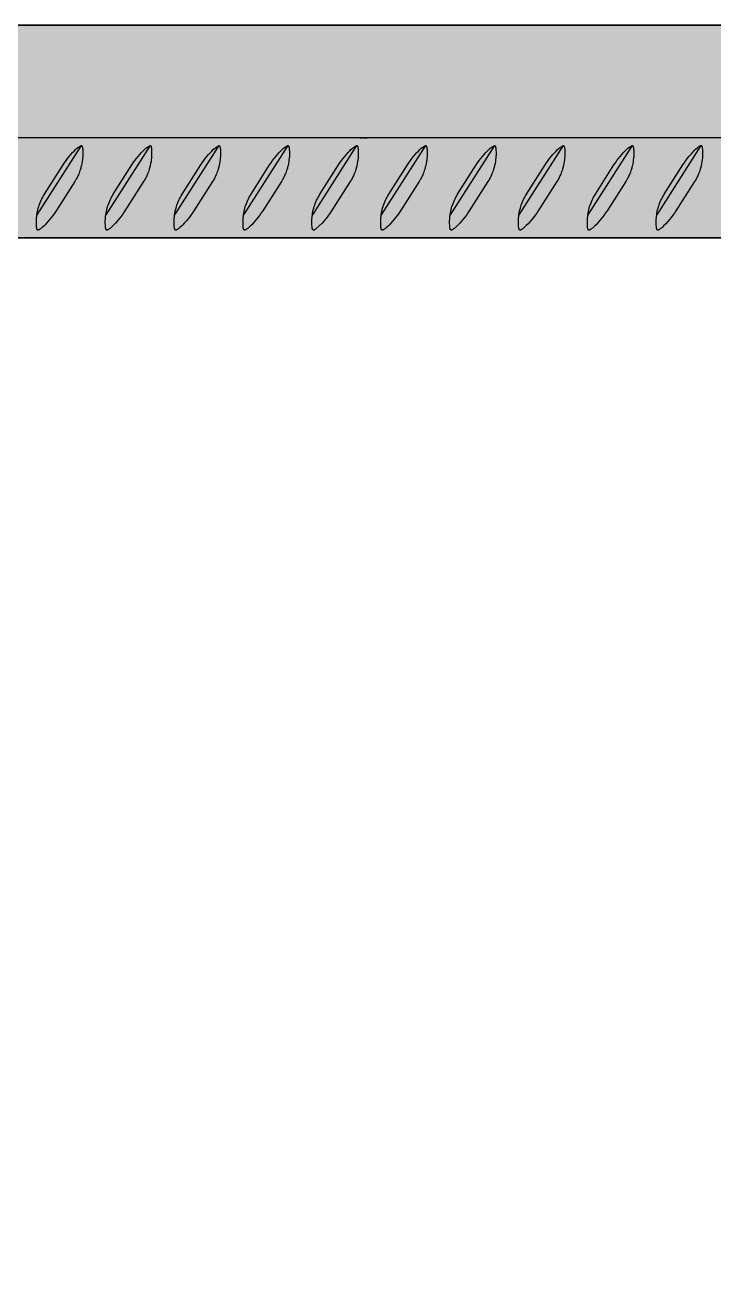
# Model space of a CAD drawing. Header units: millimetres. Extents: x 0 to 1192, y -689 to 404.
# Drawn here: x 114.6 to 224.6, y 203 to 404 of the extents above; entities that cross this region are included whole.
import ezdxf

# ---------------------------------------------------------------- set-up
doc = ezdxf.new("R2010")
doc.units = ezdxf.units.MM
doc.layers.add('Blocks', color=7, linetype='Continuous')
doc.layers.add('Blocks$Fill', color=7, linetype='Continuous', true_color=0xffffff)
doc.layers.add('Blocks$Inner', color=7, linetype='Continuous', lineweight=25, true_color=0x007f00)
doc.layers.add('Blocks$Outline', color=7, linetype='Continuous', lineweight=35, true_color=0xff3f3f)

# ---------------------------------------------------------------- blocks, each defined once
blk = doc.blocks.new('Rebar Side Table Front')
at = {"layer": 'Blocks$Fill'}
h = blk.add_hatch(color=256, dxfattribs=at)
h.paths.add_polyline_path([(387.52, 3), (387.52, 1.93), (387.53, 1.86), (387.53, 1.8), (387.54, 1.73), (387.55, 1.66), (387.56, 1.59), (387.58, 1.53), (387.6, 1.46), (387.61, 1.39), (387.64, 1.33), (387.66, 1.27), (387.69, 1.2), (387.72, 1.14), (387.75, 1.08), (387.78, 1.02), (387.81, 0.96), (387.85, 0.9), (387.89, 0.85), (387.93, 0.79), (387.97, 0.74), (388.01, 0.69), (388.06, 0.63), (388.11, 0.59), (388.16, 0.54), (388.21, 0.49), (388.26, 0.45), (388.31, 0.41), (388.37, 0.37), (388.42, 0.33), (388.48, 0.29), (388.54, 0.26), (388.6, 0.22), (388.66, 0.19), (388.72, 0.17), (388.79, 0.14), (388.85, 0.12), (388.92, 0.09), (388.98, 0.07), (389.05, 0.06), (389.11, 0.04), (389.18, 0.03), (389.25, 0.02), (389.32, 0.01), (389.38, 0), (389.45, 0), (389.52, 0), (401.59, 0), (401.66, 0), (401.73, 0.01), (401.79, 0.02), (401.86, 0.03), (401.93, 0.04), (401.99, 0.06), (402.06, 0.07), (402.13, 0.09), (402.19, 0.12), (402.25, 0.14), (402.32, 0.17), (402.38, 0.19), (402.44, 0.22), (402.5, 0.26), (402.56, 0.29), (402.62, 0.33), (402.67, 0.37), (402.73, 0.41), (402.78, 0.45), (402.84, 0.49), (402.89, 0.54), (402.94, 0.59), (402.98, 0.63), (403.03, 0.69), (403.07, 0.74), (403.11, 0.79), (403.16, 0.85), (403.19, 0.9), (403.23, 0.96), (403.26, 1.02), (403.3, 1.08), (403.33, 1.14), (403.36, 1.2), (403.38, 1.27), (403.41, 1.33), (403.43, 1.39), (403.45, 1.46), (403.46, 1.53), (403.48, 1.59), (403.49, 1.66), (403.5, 1.73), (403.51, 1.8), (403.52, 1.86), (403.52, 1.93), (403.52, 3), (403.52, 386), (452.52, 386), (453.52, 387), (453.52, 403), (452.52, 404), (228.52, 404), (4.52, 404), (3.52, 403), (3.52, 387), (4.52, 386), (53.52, 386), (53.52, 3), (53.52, 1.93), (53.53, 1.8), (53.54, 1.73), (53.55, 1.66), (53.56, 1.59), (53.58, 1.53), (53.6, 1.46), (53.61, 1.39), (53.64, 1.33), (53.66, 1.27), (53.69, 1.2), (53.72, 1.14), (53.75, 1.08), (53.78, 1.02), (53.81, 0.96), (53.85, 0.9), (53.89, 0.85), (53.93, 0.79), (53.97, 0.74), (54.01, 0.69), (54.06, 0.63), (54.11, 0.59), (54.16, 0.54), (54.21, 0.49), (54.26, 0.45), (54.31, 0.41), (54.37, 0.37), (54.42, 0.33), (54.48, 0.29), (54.54, 0.26), (54.6, 0.22), (54.66, 0.19), (54.72, 0.17), (54.79, 0.14), (54.85, 0.12), (54.92, 0.09), (54.98, 0.07), (55.05, 0.06), (55.11, 0.04), (55.18, 0.03), (55.25, 0.02), (55.32, 0.01), (55.38, 0), (55.45, 0), (55.52, 0), (67.59, 0), (67.66, 0), (67.73, 0.01), (67.79, 0.02), (67.86, 0.03), (67.93, 0.04), (67.99, 0.06), (68.06, 0.07), (68.13, 0.09), (68.19, 0.12), (68.25, 0.14), (68.32, 0.17), (68.38, 0.19), (68.44, 0.22), (68.5, 0.26), (68.56, 0.29), (68.62, 0.33), (68.67, 0.37), (68.73, 0.41), (68.78, 0.45), (68.84, 0.49), (68.89, 0.54), (68.94, 0.59), (68.98, 0.63), (69.03, 0.69), (69.07, 0.74), (69.11, 0.79), (69.16, 0.85), (69.19, 0.9), (69.23, 0.96), (69.26, 1.02), (69.3, 1.08), (69.33, 1.14), (69.36, 1.2), (69.38, 1.27), (69.41, 1.33), (69.43, 1.39), (69.45, 1.46), (69.46, 1.53), (69.48, 1.59), (69.49, 1.66), (69.5, 1.73), (69.51, 1.8), (69.52, 1.86), (69.52, 1.93), (69.52, 2), (69.52, 3), (69.52, 185.26), (69.77, 185), (72.62, 185), (387.27, 185), (387.52, 185.26)], flags=0)
h.paths.add_polyline_path([(387.52, 200.74), (387.27, 201), (94.62, 201), (69.77, 201), (69.52, 200.74), (69.52, 370.27), (69.77, 370), (72.62, 370), (387.27, 370), (387.52, 370.27)], flags=0)
at = {"layer": 'Blocks$Inner'}
for points in [[(403.52, 386), (452.52, 386), (453.52, 387), (453.52, 403), (452.52, 404), (228.52, 404), (4.52, 404), (3.52, 403), (3.52, 387), (4.52, 386), (53.52, 386)], [(228.52, 386), (79.29, 386), (72.62, 386), (69.77, 386), (68.56, 384.75)], [(123.51, 384.76), (123.51, 384.76), (123.52, 384.76), (123.52, 384.76), (123.52, 384.76), (123.53, 384.76), (123.53, 384.76), (123.53, 384.76), (123.54, 384.76), (123.54, 384.76), (123.55, 384.75), (123.55, 384.75), (123.55, 384.75), (123.56, 384.75), (123.56, 384.75), (123.56, 384.75), (123.57, 384.75), (123.57, 384.75), (123.57, 384.75), (123.57, 384.74), (123.58, 384.74), (123.58, 384.74), (123.58, 384.74), (123.59, 384.74), (123.59, 384.73), (123.59, 384.73), (123.6, 384.73), (123.6, 384.73), (123.6, 384.72), (123.6, 384.72), (123.61, 384.72), (123.61, 384.71), (123.61, 384.71), (123.61, 384.71), (123.62, 384.7), (123.62, 384.7), (123.62, 384.7), (123.63, 384.69), (123.63, 384.69), (123.63, 384.68), (123.63, 384.68), (123.64, 384.67), (123.64, 384.67), (123.65, 384.66), (123.65, 384.65), (123.65, 384.64), (123.66, 384.63), (123.66, 384.61), (123.67, 384.6), (123.67, 384.59), (123.68, 384.56), (123.69, 384.53), (123.7, 384.49), (123.71, 384.45), (123.72, 384.4), (123.72, 384.36), (123.74, 384.26), (123.75, 384.17), (123.75, 384.06), (123.76, 383.96), (123.77, 383.74), (123.77, 383.51), (123.77, 383.28), (123.76, 383.02), (123.73, 382.76), (123.7, 382.48), (123.67, 382.2), (123.61, 381.9), (123.55, 381.6), (123.52, 381.45), (123.48, 381.29), (123.44, 381.14), (123.39, 380.99), (123.32, 380.77), (123.25, 380.56), (123.18, 380.37), (123.12, 380.22), (123.06, 380.07), (122.99, 379.93), (122.92, 379.78), (122.85, 379.64), (122.78, 379.5), (122.7, 379.36), (122.62, 379.23), (122.49, 379.01), (119.51, 374.34), (119.28, 373.99), (119.04, 373.65), (118.79, 373.31), (118.53, 372.98), (118.26, 372.66), (117.98, 372.35), (117.75, 372.12), (117.52, 371.89), (117.29, 371.67), (117.18, 371.58), (117.07, 371.49), (117, 371.44), (116.93, 371.39), (116.88, 371.35), (116.85, 371.34), (116.82, 371.32), (116.8, 371.31), (116.78, 371.29), (116.75, 371.28), (116.74, 371.27), (116.73, 371.27), (116.72, 371.27), (116.71, 371.26), (116.7, 371.26), (116.69, 371.25), (116.68, 371.25), (116.67, 371.25), (116.67, 371.25), (116.66, 371.25), (116.66, 371.24), (116.65, 371.24), (116.64, 371.24), (116.64, 371.24), (116.63, 371.24), (116.63, 371.24), (116.63, 371.24), (116.62, 371.24), (116.62, 371.24), (116.61, 371.24), (116.61, 371.24), (116.61, 371.24), (116.6, 371.24), (116.6, 371.24), (116.6, 371.24), (116.59, 371.24), (116.59, 371.24), (116.59, 371.24), (116.58, 371.24), (116.58, 371.25), (116.58, 371.25), (116.57, 371.25), (116.57, 371.25), (116.57, 371.25), (116.56, 371.25), (116.56, 371.25), (116.56, 371.25), (116.56, 371.26), (116.55, 371.26), (116.55, 371.26), (116.55, 371.26), (116.54, 371.26), (116.54, 371.27), (116.54, 371.27), (116.53, 371.27), (116.53, 371.27), (116.53, 371.27), (116.53, 371.28), (116.52, 371.28), (116.52, 371.28), (116.52, 371.29), (116.52, 371.29), (116.51, 371.29), (116.51, 371.29), (116.51, 371.3), (116.51, 371.3), (116.5, 371.31), (116.5, 371.31), (116.5, 371.31), (116.5, 371.32), (116.49, 371.33), (116.49, 371.34), (116.48, 371.34), (116.48, 371.35), (116.47, 371.36), (116.47, 371.37), (116.47, 371.38), (116.46, 371.39), (116.46, 371.4), (116.45, 371.42), (116.45, 371.44), (116.44, 371.46), (116.43, 371.49), (116.43, 371.52), (116.41, 371.6), (116.4, 371.68), (116.39, 371.75), (116.38, 371.83), (116.37, 372.04), (116.36, 372.26), (116.36, 372.48), (116.36, 372.72), (116.37, 372.98), (116.39, 373.24), (116.42, 373.45), (116.44, 373.67)], [(134.51, 384.76), (134.51, 384.76), (134.52, 384.76), (134.52, 384.76), (134.52, 384.76), (134.53, 384.76), (134.53, 384.76), (134.53, 384.76), (134.54, 384.76), (134.54, 384.76), (134.55, 384.75), (134.55, 384.75), (134.55, 384.75), (134.56, 384.75), (134.56, 384.75), (134.56, 384.75), (134.57, 384.75), (134.57, 384.75), (134.57, 384.75), (134.57, 384.74), (134.58, 384.74), (134.58, 384.74), (134.58, 384.74), (134.59, 384.74), (134.59, 384.73), (134.59, 384.73), (134.6, 384.73), (134.6, 384.73), (134.6, 384.72), (134.6, 384.72), (134.61, 384.72), (134.61, 384.71), (134.61, 384.71), (134.61, 384.71), (134.62, 384.7), (134.62, 384.7), (134.62, 384.7), (134.63, 384.69), (134.63, 384.69), (134.63, 384.68), (134.63, 384.68), (134.64, 384.67), (134.64, 384.67), (134.65, 384.66), (134.65, 384.65), (134.65, 384.64), (134.66, 384.63), (134.66, 384.61), (134.67, 384.6), (134.67, 384.59), (134.68, 384.56), (134.69, 384.53), (134.7, 384.49), (134.71, 384.45), (134.72, 384.4), (134.72, 384.36), (134.74, 384.26), (134.75, 384.17), (134.75, 384.06), (134.76, 383.96), (134.77, 383.74), (134.77, 383.51), (134.77, 383.28), (134.76, 383.02), (134.73, 382.76), (134.7, 382.48), (134.67, 382.2), (134.61, 381.9), (134.55, 381.6), (134.52, 381.45), (134.48, 381.29), (134.44, 381.14), (134.39, 380.99), (134.32, 380.77), (134.25, 380.56), (134.18, 380.37), (134.12, 380.22), (134.06, 380.07), (133.99, 379.93), (133.92, 379.78), (133.85, 379.64), (133.78, 379.5), (133.7, 379.36), (133.62, 379.23), (133.49, 379.01), (130.51, 374.34), (130.28, 373.99), (130.04, 373.65), (129.79, 373.31), (129.53, 372.98), (129.26, 372.66), (128.98, 372.35), (128.75, 372.12), (128.52, 371.89), (128.29, 371.67), (128.18, 371.58), (128.07, 371.49), (128, 371.44), (127.93, 371.39), (127.88, 371.35), (127.85, 371.34), (127.82, 371.32), (127.8, 371.31), (127.78, 371.29), (127.75, 371.28), (127.74, 371.27), (127.73, 371.27), (127.72, 371.27), (127.71, 371.26), (127.7, 371.26), (127.69, 371.25), (127.68, 371.25), (127.67, 371.25), (127.67, 371.25), (127.66, 371.25), (127.66, 371.24), (127.65, 371.24), (127.64, 371.24), (127.64, 371.24), (127.63, 371.24), (127.63, 371.24), (127.63, 371.24), (127.62, 371.24), (127.62, 371.24), (127.61, 371.24), (127.61, 371.24), (127.61, 371.24), (127.6, 371.24), (127.6, 371.24), (127.6, 371.24), (127.59, 371.24), (127.59, 371.24), (127.59, 371.24), (127.58, 371.24), (127.58, 371.25), (127.58, 371.25), (127.57, 371.25), (127.57, 371.25), (127.57, 371.25), (127.56, 371.25), (127.56, 371.25), (127.56, 371.25), (127.56, 371.26), (127.55, 371.26), (127.55, 371.26), (127.55, 371.26), (127.54, 371.26), (127.54, 371.27), (127.54, 371.27), (127.53, 371.27), (127.53, 371.27), (127.53, 371.27), (127.53, 371.28), (127.52, 371.28), (127.52, 371.28), (127.52, 371.29), (127.52, 371.29), (127.51, 371.29), (127.51, 371.29), (127.51, 371.3), (127.51, 371.3), (127.5, 371.31), (127.5, 371.31), (127.5, 371.31), (127.5, 371.32), (127.49, 371.33), (127.49, 371.34), (127.48, 371.34), (127.48, 371.35), (127.47, 371.36), (127.47, 371.37), (127.47, 371.38), (127.46, 371.39), (127.46, 371.4), (127.45, 371.42), (127.45, 371.44), (127.44, 371.46), (127.43, 371.49), (127.43, 371.52), (127.41, 371.6), (127.4, 371.68), (127.39, 371.75), (127.38, 371.83), (127.37, 372.04), (127.36, 372.26), (127.36, 372.48), (127.36, 372.72), (127.37, 372.98), (127.39, 373.24), (127.42, 373.45), (127.44, 373.67)], [(145.51, 384.76), (145.51, 384.76), (145.52, 384.76), (145.52, 384.76), (145.52, 384.76), (145.53, 384.76), (145.53, 384.76), (145.53, 384.76), (145.54, 384.76), (145.54, 384.76), (145.55, 384.75), (145.55, 384.75), (145.55, 384.75), (145.56, 384.75), (145.56, 384.75), (145.56, 384.75), (145.57, 384.75), (145.57, 384.75), (145.57, 384.75), (145.57, 384.74), (145.58, 384.74), (145.58, 384.74), (145.58, 384.74), (145.59, 384.74), (145.59, 384.73), (145.59, 384.73), (145.6, 384.73), (145.6, 384.73), (145.6, 384.72), (145.6, 384.72), (145.61, 384.72), (145.61, 384.71), (145.61, 384.71), (145.61, 384.71), (145.62, 384.7), (145.62, 384.7), (145.62, 384.7), (145.63, 384.69), (145.63, 384.69), (145.63, 384.68), (145.63, 384.68), (145.64, 384.67), (145.64, 384.67), (145.65, 384.66), (145.65, 384.65), (145.65, 384.64), (145.66, 384.63), (145.66, 384.61), (145.67, 384.6), (145.67, 384.59), (145.68, 384.56), (145.69, 384.53), (145.7, 384.49), (145.71, 384.45), (145.72, 384.4), (145.72, 384.36), (145.74, 384.26), (145.75, 384.17), (145.75, 384.06), (145.76, 383.96), (145.77, 383.74), (145.77, 383.51), (145.77, 383.28), (145.76, 383.02), (145.73, 382.76), (145.7, 382.48), (145.67, 382.2), (145.61, 381.9), (145.55, 381.6), (145.52, 381.45), (145.48, 381.29), (145.44, 381.14), (145.39, 380.99), (145.32, 380.77), (145.25, 380.56), (145.18, 380.37), (145.12, 380.22), (145.06, 380.07), (144.99, 379.93), (144.92, 379.78), (144.85, 379.64), (144.78, 379.5), (144.7, 379.36), (144.62, 379.23), (144.49, 379.01), (141.51, 374.34), (141.28, 373.99), (141.04, 373.65), (140.79, 373.31), (140.53, 372.98), (140.26, 372.66), (139.98, 372.35), (139.75, 372.12), (139.52, 371.89), (139.29, 371.67), (139.18, 371.58), (139.07, 371.49), (139, 371.44), (138.93, 371.39), (138.88, 371.35), (138.85, 371.34), (138.82, 371.32), (138.8, 371.31), (138.78, 371.29), (138.75, 371.28), (138.74, 371.27), (138.73, 371.27), (138.72, 371.27), (138.71, 371.26), (138.7, 371.26), (138.69, 371.25), (138.68, 371.25), (138.67, 371.25), (138.67, 371.25), (138.66, 371.25), (138.66, 371.24), (138.65, 371.24), (138.64, 371.24), (138.64, 371.24), (138.63, 371.24), (138.63, 371.24), (138.63, 371.24), (138.62, 371.24), (138.62, 371.24), (138.61, 371.24), (138.61, 371.24), (138.61, 371.24), (138.6, 371.24), (138.6, 371.24), (138.6, 371.24), (138.59, 371.24), (138.59, 371.24), (138.59, 371.24), (138.58, 371.24), (138.58, 371.25), (138.58, 371.25), (138.57, 371.25), (138.57, 371.25), (138.57, 371.25), (138.56, 371.25), (138.56, 371.25), (138.56, 371.25), (138.56, 371.26), (138.55, 371.26), (138.55, 371.26), (138.55, 371.26), (138.54, 371.26), (138.54, 371.27), (138.54, 371.27), (138.53, 371.27), (138.53, 371.27), (138.53, 371.27), (138.53, 371.28), (138.52, 371.28), (138.52, 371.28), (138.52, 371.29), (138.52, 371.29), (138.51, 371.29), (138.51, 371.29), (138.51, 371.3), (138.51, 371.3), (138.5, 371.31), (138.5, 371.31), (138.5, 371.31), (138.5, 371.32), (138.49, 371.33), (138.49, 371.34), (138.48, 371.34), (138.48, 371.35), (138.47, 371.36), (138.47, 371.37), (138.47, 371.38), (138.46, 371.39), (138.46, 371.4), (138.45, 371.42), (138.45, 371.44), (138.44, 371.46), (138.43, 371.49), (138.43, 371.52), (138.41, 371.6), (138.4, 371.68), (138.39, 371.75), (138.38, 371.83), (138.37, 372.04), (138.36, 372.26), (138.36, 372.48), (138.36, 372.72), (138.37, 372.98), (138.39, 373.24), (138.42, 373.45), (138.44, 373.67)], [(156.51, 384.76), (156.51, 384.76), (156.52, 384.76), (156.52, 384.76), (156.52, 384.76), (156.53, 384.76), (156.53, 384.76), (156.53, 384.76), (156.54, 384.76), (156.54, 384.76), (156.55, 384.75), (156.55, 384.75), (156.55, 384.75), (156.56, 384.75), (156.56, 384.75), (156.56, 384.75), (156.57, 384.75), (156.57, 384.75), (156.57, 384.75), (156.57, 384.74), (156.58, 384.74), (156.58, 384.74), (156.58, 384.74), (156.59, 384.74), (156.59, 384.73), (156.59, 384.73), (156.6, 384.73), (156.6, 384.73), (156.6, 384.72), (156.6, 384.72), (156.61, 384.72), (156.61, 384.71), (156.61, 384.71), (156.61, 384.71), (156.62, 384.7), (156.62, 384.7), (156.62, 384.7), (156.63, 384.69), (156.63, 384.69), (156.63, 384.68), (156.63, 384.68), (156.64, 384.67), (156.64, 384.67), (156.65, 384.66), (156.65, 384.65), (156.65, 384.64), (156.66, 384.63), (156.66, 384.61), (156.67, 384.6), (156.67, 384.59), (156.68, 384.56), (156.69, 384.53), (156.7, 384.49), (156.71, 384.45), (156.72, 384.4), (156.72, 384.36), (156.74, 384.26), (156.75, 384.17), (156.75, 384.06), (156.76, 383.96), (156.77, 383.74), (156.77, 383.51), (156.77, 383.28), (156.76, 383.02), (156.73, 382.76), (156.7, 382.48), (156.67, 382.2), (156.61, 381.9), (156.55, 381.6), (156.52, 381.45), (156.48, 381.29), (156.44, 381.14), (156.39, 380.99), (156.32, 380.77), (156.25, 380.56), (156.18, 380.37), (156.12, 380.22), (156.06, 380.07), (155.99, 379.93), (155.92, 379.78), (155.85, 379.64), (155.78, 379.5), (155.7, 379.36), (155.62, 379.23), (155.49, 379.01), (152.51, 374.34), (152.28, 373.99), (152.04, 373.65), (151.79, 373.31), (151.53, 372.98), (151.26, 372.66), (150.98, 372.35), (150.75, 372.12), (150.52, 371.89), (150.29, 371.67), (150.18, 371.58), (150.07, 371.49), (150, 371.44), (149.93, 371.39), (149.88, 371.35), (149.85, 371.34), (149.82, 371.32), (149.8, 371.31), (149.78, 371.29), (149.75, 371.28), (149.74, 371.27), (149.73, 371.27), (149.72, 371.27), (149.71, 371.26), (149.7, 371.26), (149.69, 371.25), (149.68, 371.25), (149.67, 371.25), (149.67, 371.25), (149.66, 371.25), (149.66, 371.24), (149.65, 371.24), (149.64, 371.24), (149.64, 371.24), (149.63, 371.24), (149.63, 371.24), (149.63, 371.24), (149.62, 371.24), (149.62, 371.24), (149.61, 371.24), (149.61, 371.24), (149.61, 371.24), (149.6, 371.24), (149.6, 371.24), (149.6, 371.24), (149.59, 371.24), (149.59, 371.24), (149.59, 371.24), (149.58, 371.24), (149.58, 371.25), (149.58, 371.25), (149.57, 371.25), (149.57, 371.25), (149.57, 371.25), (149.56, 371.25), (149.56, 371.25), (149.56, 371.25), (149.56, 371.26), (149.55, 371.26), (149.55, 371.26), (149.55, 371.26), (149.54, 371.26), (149.54, 371.27), (149.54, 371.27), (149.53, 371.27), (149.53, 371.27), (149.53, 371.27), (149.53, 371.28), (149.52, 371.28), (149.52, 371.28), (149.52, 371.29), (149.52, 371.29), (149.51, 371.29), (149.51, 371.29), (149.51, 371.3), (149.51, 371.3), (149.5, 371.31), (149.5, 371.31), (149.5, 371.31), (149.5, 371.32), (149.49, 371.33), (149.49, 371.34), (149.48, 371.34), (149.48, 371.35), (149.47, 371.36), (149.47, 371.37), (149.47, 371.38), (149.46, 371.39), (149.46, 371.4), (149.45, 371.42), (149.45, 371.44), (149.44, 371.46), (149.43, 371.49), (149.43, 371.52), (149.41, 371.6), (149.4, 371.68), (149.39, 371.75), (149.38, 371.83), (149.37, 372.04), (149.36, 372.26), (149.36, 372.48), (149.36, 372.72), (149.37, 372.98), (149.39, 373.24), (149.42, 373.45), (149.44, 373.67)], [(167.51, 384.76), (167.51, 384.76), (167.52, 384.76), (167.52, 384.76), (167.52, 384.76), (167.53, 384.76), (167.53, 384.76), (167.53, 384.76), (167.54, 384.76), (167.54, 384.76), (167.55, 384.75), (167.55, 384.75), (167.55, 384.75), (167.56, 384.75), (167.56, 384.75), (167.56, 384.75), (167.57, 384.75), (167.57, 384.75), (167.57, 384.75), (167.57, 384.74), (167.58, 384.74), (167.58, 384.74), (167.58, 384.74), (167.59, 384.74), (167.59, 384.73), (167.59, 384.73), (167.6, 384.73), (167.6, 384.73), (167.6, 384.72), (167.6, 384.72), (167.61, 384.72), (167.61, 384.71), (167.61, 384.71), (167.61, 384.71), (167.62, 384.7), (167.62, 384.7), (167.62, 384.7), (167.63, 384.69), (167.63, 384.69), (167.63, 384.68), (167.63, 384.68), (167.64, 384.67), (167.64, 384.67), (167.65, 384.66), (167.65, 384.65), (167.65, 384.64), (167.66, 384.63), (167.66, 384.61), (167.67, 384.6), (167.67, 384.59), (167.68, 384.56), (167.69, 384.53), (167.7, 384.49), (167.71, 384.45), (167.72, 384.4), (167.72, 384.36), (167.74, 384.26), (167.75, 384.17), (167.75, 384.06), (167.76, 383.96), (167.77, 383.74), (167.77, 383.51), (167.77, 383.28), (167.76, 383.02), (167.73, 382.76), (167.7, 382.48), (167.67, 382.2), (167.61, 381.9), (167.55, 381.6), (167.52, 381.45), (167.48, 381.29), (167.44, 381.14), (167.39, 380.99), (167.32, 380.77), (167.25, 380.56), (167.18, 380.37), (167.12, 380.22), (167.06, 380.07), (166.99, 379.93), (166.92, 379.78), (166.85, 379.64), (166.78, 379.5), (166.7, 379.36), (166.62, 379.23), (166.49, 379.01), (163.51, 374.34), (163.28, 373.99), (163.04, 373.65), (162.79, 373.31), (162.53, 372.98), (162.26, 372.66), (161.98, 372.35), (161.07, 371.49), (161, 371.44), (160.93, 371.39), (160.88, 371.35), (160.85, 371.34), (160.82, 371.32), (160.8, 371.31), (160.78, 371.29), (160.75, 371.28), (160.74, 371.27), (160.73, 371.27), (160.72, 371.27), (160.71, 371.26), (160.7, 371.26), (160.69, 371.25), (160.68, 371.25), (160.67, 371.25), (160.67, 371.25), (160.66, 371.25), (160.66, 371.24), (160.65, 371.24), (160.64, 371.24), (160.64, 371.24), (160.63, 371.24), (160.63, 371.24), (160.63, 371.24), (160.62, 371.24), (160.62, 371.24), (160.61, 371.24), (160.61, 371.24), (160.61, 371.24), (160.6, 371.24), (160.6, 371.24), (160.6, 371.24), (160.59, 371.24), (160.59, 371.24), (160.59, 371.24), (160.58, 371.24), (160.58, 371.25), (160.58, 371.25), (160.57, 371.25), (160.57, 371.25), (160.57, 371.25), (160.56, 371.25), (160.56, 371.25), (160.56, 371.25), (160.56, 371.26), (160.55, 371.26), (160.55, 371.26), (160.55, 371.26), (160.54, 371.26), (160.54, 371.27), (160.54, 371.27), (160.53, 371.27), (160.53, 371.27), (160.53, 371.27), (160.53, 371.28), (160.52, 371.28), (160.52, 371.28), (160.52, 371.29), (160.52, 371.29), (160.51, 371.29), (160.51, 371.29), (160.51, 371.3), (160.51, 371.3), (160.5, 371.31), (160.5, 371.31), (160.5, 371.31), (160.5, 371.32), (160.49, 371.33), (160.49, 371.34), (160.48, 371.34), (160.48, 371.35), (160.47, 371.36), (160.47, 371.37), (160.47, 371.38), (160.46, 371.39), (160.46, 371.4), (160.45, 371.42), (160.45, 371.44), (160.44, 371.46), (160.43, 371.49), (160.43, 371.52), (160.41, 371.6), (160.4, 371.68), (160.39, 371.75), (160.38, 371.83), (160.37, 372.04), (160.36, 372.26), (160.36, 372.48), (160.36, 372.72), (160.37, 372.98), (160.39, 373.24), (160.42, 373.45), (160.44, 373.67)], [(178.51, 384.76), (178.51, 384.76), (178.52, 384.76), (178.52, 384.76), (178.52, 384.76), (178.53, 384.76), (178.53, 384.76), (178.53, 384.76), (178.54, 384.76), (178.54, 384.76), (178.55, 384.75), (178.55, 384.75), (178.55, 384.75), (178.56, 384.75), (178.56, 384.75), (178.56, 384.75), (178.57, 384.75), (178.57, 384.75), (178.57, 384.75), (178.57, 384.74), (178.58, 384.74), (178.58, 384.74), (178.58, 384.74), (178.59, 384.74), (178.59, 384.73), (178.59, 384.73), (178.6, 384.73), (178.6, 384.73), (178.6, 384.72), (178.6, 384.72), (178.61, 384.72), (178.61, 384.71), (178.61, 384.71), (178.61, 384.71), (178.62, 384.7), (178.62, 384.7), (178.62, 384.7), (178.63, 384.69), (178.63, 384.69), (178.63, 384.68), (178.63, 384.68), (178.64, 384.67), (178.64, 384.67), (178.65, 384.66), (178.65, 384.65), (178.65, 384.64), (178.66, 384.63), (178.66, 384.61), (178.67, 384.6), (178.67, 384.59), (178.68, 384.56), (178.69, 384.53), (178.7, 384.49), (178.71, 384.45), (178.72, 384.4), (178.72, 384.36), (178.74, 384.26), (178.75, 384.17), (178.75, 384.06), (178.76, 383.96), (178.77, 383.74), (178.77, 383.51), (178.77, 383.28), (178.76, 383.02), (178.73, 382.76), (178.7, 382.48), (178.67, 382.2), (178.61, 381.9), (178.55, 381.6), (178.52, 381.45), (178.48, 381.29), (178.44, 381.14), (178.39, 380.99), (178.32, 380.77), (178.25, 380.56), (178.18, 380.37), (178.12, 380.22), (178.06, 380.07), (177.99, 379.93), (177.92, 379.78), (177.85, 379.64), (177.78, 379.5), (177.7, 379.36), (177.62, 379.23), (177.49, 379.01), (174.51, 374.34), (174.28, 373.99), (174.04, 373.65), (173.79, 373.31), (173.53, 372.98), (173.26, 372.66), (172.98, 372.35), (172.75, 372.12), (172.52, 371.89), (172.29, 371.67), (172.18, 371.58), (172.07, 371.49), (172, 371.44), (171.93, 371.39), (171.88, 371.35), (171.85, 371.34), (171.82, 371.32), (171.8, 371.31), (171.78, 371.29), (171.75, 371.28), (171.74, 371.27), (171.73, 371.27), (171.72, 371.27), (171.71, 371.26), (171.7, 371.26), (171.69, 371.25), (171.68, 371.25), (171.67, 371.25), (171.67, 371.25), (171.66, 371.25), (171.66, 371.24), (171.65, 371.24), (171.64, 371.24), (171.64, 371.24), (171.63, 371.24), (171.63, 371.24), (171.63, 371.24), (171.62, 371.24), (171.62, 371.24), (171.61, 371.24), (171.61, 371.24), (171.61, 371.24), (171.6, 371.24), (171.6, 371.24), (171.6, 371.24), (171.59, 371.24), (171.59, 371.24), (171.59, 371.24), (171.58, 371.24), (171.58, 371.25), (171.58, 371.25), (171.57, 371.25), (171.57, 371.25), (171.57, 371.25), (171.56, 371.25), (171.56, 371.25), (171.56, 371.25), (171.56, 371.26), (171.55, 371.26), (171.55, 371.26), (171.55, 371.26), (171.54, 371.26), (171.54, 371.27), (171.54, 371.27), (171.53, 371.27), (171.53, 371.27), (171.53, 371.27), (171.53, 371.28), (171.52, 371.28), (171.52, 371.28), (171.52, 371.29), (171.52, 371.29), (171.51, 371.29), (171.51, 371.29), (171.51, 371.3), (171.51, 371.3), (171.5, 371.31), (171.5, 371.31), (171.5, 371.31), (171.5, 371.32), (171.49, 371.33), (171.49, 371.34), (171.48, 371.34), (171.48, 371.35), (171.47, 371.36), (171.47, 371.37), (171.47, 371.38), (171.46, 371.39), (171.46, 371.4), (171.45, 371.42), (171.45, 371.44), (171.44, 371.46), (171.43, 371.49), (171.43, 371.52), (171.41, 371.6), (171.4, 371.68), (171.39, 371.75), (171.38, 371.83), (171.37, 372.04), (171.36, 372.26), (171.36, 372.48), (171.36, 372.72), (171.37, 372.98), (171.39, 373.24), (171.42, 373.45), (171.44, 373.67)], [(189.51, 384.76), (189.51, 384.76), (189.52, 384.76), (189.52, 384.76), (189.52, 384.76), (189.53, 384.76), (189.53, 384.76), (189.53, 384.76), (189.54, 384.76), (189.54, 384.76), (189.55, 384.75), (189.55, 384.75), (189.55, 384.75), (189.56, 384.75), (189.56, 384.75), (189.56, 384.75), (189.57, 384.75), (189.57, 384.75), (189.57, 384.75), (189.57, 384.74), (189.58, 384.74), (189.58, 384.74), (189.58, 384.74), (189.59, 384.74), (189.59, 384.73), (189.59, 384.73), (189.6, 384.73), (189.6, 384.73), (189.6, 384.72), (189.6, 384.72), (189.61, 384.72), (189.61, 384.71), (189.61, 384.71), (189.61, 384.71), (189.62, 384.7), (189.62, 384.7), (189.62, 384.7), (189.63, 384.69), (189.63, 384.69), (189.63, 384.68), (189.63, 384.68), (189.64, 384.67), (189.64, 384.67), (189.65, 384.66), (189.65, 384.65), (189.65, 384.64), (189.66, 384.63), (189.66, 384.61), (189.67, 384.6), (189.67, 384.59), (189.68, 384.56), (189.69, 384.53), (189.7, 384.49), (189.71, 384.45), (189.72, 384.4), (189.72, 384.36), (189.74, 384.26), (189.75, 384.17), (189.75, 384.06), (189.76, 383.96), (189.77, 383.74), (189.77, 383.51), (189.77, 383.28), (189.76, 383.02), (189.73, 382.76), (189.7, 382.48), (189.67, 382.2), (189.61, 381.9), (189.55, 381.6), (189.52, 381.45), (189.48, 381.29), (189.44, 381.14), (189.39, 380.99), (189.32, 380.77), (189.25, 380.56), (189.18, 380.37), (189.12, 380.22), (189.06, 380.07), (188.99, 379.93), (188.92, 379.78), (188.85, 379.64), (188.78, 379.5), (188.7, 379.36), (188.62, 379.23), (188.49, 379.01), (185.51, 374.34), (185.28, 373.99), (185.04, 373.65), (184.79, 373.31), (184.53, 372.98), (184.26, 372.66), (183.98, 372.35), (183.75, 372.12), (183.52, 371.89), (183.29, 371.67), (183.18, 371.58), (183.07, 371.49), (183, 371.44), (182.93, 371.39), (182.88, 371.35), (182.85, 371.34), (182.82, 371.32), (182.8, 371.31), (182.78, 371.29), (182.75, 371.28), (182.74, 371.27), (182.73, 371.27), (182.72, 371.27), (182.71, 371.26), (182.7, 371.26), (182.69, 371.25), (182.68, 371.25), (182.67, 371.25), (182.67, 371.25), (182.66, 371.25), (182.66, 371.24), (182.65, 371.24), (182.64, 371.24), (182.64, 371.24), (182.63, 371.24), (182.63, 371.24), (182.63, 371.24), (182.62, 371.24), (182.62, 371.24), (182.61, 371.24), (182.61, 371.24), (182.61, 371.24), (182.6, 371.24), (182.6, 371.24), (182.6, 371.24), (182.59, 371.24), (182.59, 371.24), (182.59, 371.24), (182.58, 371.24), (182.58, 371.25), (182.58, 371.25), (182.57, 371.25), (182.57, 371.25), (182.57, 371.25), (182.56, 371.25), (182.56, 371.25), (182.56, 371.25), (182.56, 371.26), (182.55, 371.26), (182.55, 371.26), (182.55, 371.26), (182.54, 371.26), (182.54, 371.27), (182.54, 371.27), (182.53, 371.27), (182.53, 371.27), (182.53, 371.27), (182.53, 371.28), (182.52, 371.28), (182.52, 371.28), (182.52, 371.29), (182.52, 371.29), (182.51, 371.29), (182.51, 371.29), (182.51, 371.3), (182.51, 371.3), (182.5, 371.31), (182.5, 371.31), (182.5, 371.31), (182.5, 371.32), (182.49, 371.33), (182.49, 371.34), (182.48, 371.34), (182.48, 371.35), (182.47, 371.36), (182.47, 371.37), (182.47, 371.38), (182.46, 371.39), (182.46, 371.4), (182.45, 371.42), (182.45, 371.44), (182.44, 371.46), (182.43, 371.49), (182.43, 371.52), (182.41, 371.6), (182.4, 371.68), (182.39, 371.75), (182.38, 371.83), (182.37, 372.04), (182.36, 372.26), (182.36, 372.48), (182.36, 372.72), (182.37, 372.98), (182.39, 373.24), (182.42, 373.45), (182.44, 373.67)], [(200.51, 384.76), (200.51, 384.76), (200.52, 384.76), (200.52, 384.76), (200.52, 384.76), (200.53, 384.76), (200.53, 384.76), (200.53, 384.76), (200.54, 384.76), (200.54, 384.76), (200.55, 384.75), (200.55, 384.75), (200.55, 384.75), (200.56, 384.75), (200.56, 384.75), (200.56, 384.75), (200.57, 384.75), (200.57, 384.75), (200.57, 384.75), (200.57, 384.74), (200.58, 384.74), (200.58, 384.74), (200.58, 384.74), (200.59, 384.74), (200.59, 384.73), (200.59, 384.73), (200.6, 384.73), (200.6, 384.73), (200.6, 384.72), (200.6, 384.72), (200.61, 384.72), (200.61, 384.71), (200.61, 384.71), (200.61, 384.71), (200.62, 384.7), (200.62, 384.7), (200.62, 384.7), (200.63, 384.69), (200.63, 384.69), (200.63, 384.68), (200.63, 384.68), (200.64, 384.67), (200.64, 384.67), (200.65, 384.66), (200.65, 384.65), (200.65, 384.64), (200.66, 384.63), (200.66, 384.61), (200.67, 384.6), (200.67, 384.59), (200.68, 384.56), (200.69, 384.53), (200.7, 384.49), (200.71, 384.45), (200.72, 384.4), (200.72, 384.36), (200.74, 384.26), (200.75, 384.17), (200.75, 384.06), (200.76, 383.96), (200.77, 383.74), (200.77, 383.51), (200.77, 383.28), (200.76, 383.02), (200.73, 382.76), (200.7, 382.48), (200.67, 382.2), (200.61, 381.9), (200.55, 381.6), (200.52, 381.45), (200.48, 381.29), (200.44, 381.14), (200.39, 380.99), (200.32, 380.77), (200.25, 380.56), (200.18, 380.37), (200.12, 380.22), (200.06, 380.07), (199.99, 379.93), (199.92, 379.78), (199.85, 379.64), (199.78, 379.5), (199.7, 379.36), (199.62, 379.23), (199.49, 379.01), (196.51, 374.34), (196.28, 373.98), (196.03, 373.62), (195.77, 373.27), (195.49, 372.93), (195.21, 372.6), (194.91, 372.28), (194.6, 371.97), (194.29, 371.67), (194.18, 371.58), (194.07, 371.49), (194, 371.44), (193.93, 371.39), (193.88, 371.35), (193.85, 371.34), (193.82, 371.32), (193.8, 371.31), (193.78, 371.29), (193.75, 371.28), (193.74, 371.27), (193.73, 371.27), (193.72, 371.27), (193.71, 371.26), (193.7, 371.26), (193.69, 371.25), (193.68, 371.25), (193.67, 371.25), (193.67, 371.25), (193.66, 371.25), (193.66, 371.24), (193.65, 371.24), (193.64, 371.24), (193.64, 371.24), (193.63, 371.24), (193.63, 371.24), (193.63, 371.24), (193.62, 371.24), (193.62, 371.24), (193.61, 371.24), (193.61, 371.24), (193.61, 371.24), (193.6, 371.24), (193.6, 371.24), (193.6, 371.24), (193.59, 371.24), (193.59, 371.24), (193.59, 371.24), (193.58, 371.24), (193.58, 371.25), (193.58, 371.25), (193.57, 371.25), (193.57, 371.25), (193.57, 371.25), (193.56, 371.25), (193.56, 371.25), (193.56, 371.25), (193.56, 371.26), (193.55, 371.26), (193.55, 371.26), (193.55, 371.26), (193.54, 371.26), (193.54, 371.27), (193.54, 371.27), (193.53, 371.27), (193.53, 371.27), (193.53, 371.27), (193.53, 371.28), (193.52, 371.28), (193.52, 371.28), (193.52, 371.29), (193.52, 371.29), (193.51, 371.29), (193.51, 371.29), (193.51, 371.3), (193.51, 371.3), (193.5, 371.31), (193.5, 371.31), (193.5, 371.31), (193.5, 371.32), (193.49, 371.33), (193.49, 371.34), (193.48, 371.34), (193.48, 371.35), (193.47, 371.36), (193.47, 371.37), (193.47, 371.38), (193.46, 371.39), (193.46, 371.4), (193.45, 371.42), (193.45, 371.44), (193.44, 371.46), (193.43, 371.49), (193.43, 371.52), (193.41, 371.6), (193.4, 371.68), (193.39, 371.75), (193.38, 371.83), (193.37, 372.04), (193.36, 372.26), (193.36, 372.48), (193.36, 372.72), (193.37, 372.98), (193.39, 373.24), (193.42, 373.45), (193.44, 373.67)], [(211.51, 384.76), (211.51, 384.76), (211.52, 384.76), (211.52, 384.76), (211.52, 384.76), (211.53, 384.76), (211.53, 384.76), (211.53, 384.76), (211.54, 384.76), (211.54, 384.76), (211.55, 384.75), (211.55, 384.75), (211.55, 384.75), (211.56, 384.75), (211.56, 384.75), (211.56, 384.75), (211.57, 384.75), (211.57, 384.75), (211.57, 384.75), (211.57, 384.74), (211.58, 384.74), (211.58, 384.74), (211.58, 384.74), (211.59, 384.74), (211.59, 384.73), (211.59, 384.73), (211.6, 384.73), (211.6, 384.73), (211.6, 384.72), (211.6, 384.72), (211.61, 384.72), (211.61, 384.71), (211.61, 384.71), (211.61, 384.71), (211.62, 384.7), (211.62, 384.7), (211.62, 384.7), (211.63, 384.69), (211.63, 384.69), (211.63, 384.68), (211.63, 384.68), (211.64, 384.67), (211.64, 384.67), (211.65, 384.66), (211.65, 384.65), (211.65, 384.64), (211.66, 384.63), (211.66, 384.61), (211.67, 384.6), (211.67, 384.59), (211.68, 384.56), (211.69, 384.53), (211.7, 384.49), (211.71, 384.45), (211.72, 384.4), (211.72, 384.36), (211.74, 384.26), (211.75, 384.17), (211.75, 384.06), (211.76, 383.96), (211.77, 383.74), (211.77, 383.51), (211.77, 383.28), (211.76, 383.02), (211.73, 382.76), (211.7, 382.48), (211.67, 382.2), (211.61, 381.9), (211.55, 381.6), (211.52, 381.45), (211.48, 381.29), (211.44, 381.14), (211.39, 380.99), (211.32, 380.77), (211.25, 380.56), (211.18, 380.37), (211.12, 380.22), (211.06, 380.07), (210.99, 379.93), (210.92, 379.78), (210.85, 379.64), (210.78, 379.5), (210.7, 379.36), (210.62, 379.23), (210.49, 379.01), (207.51, 374.34), (207.28, 373.99), (207.04, 373.65), (206.79, 373.31), (206.53, 372.98), (206.26, 372.66), (205.98, 372.35), (205.75, 372.12), (205.52, 371.89), (205.29, 371.67), (205.18, 371.58), (205.07, 371.49), (205, 371.44), (204.93, 371.39), (204.88, 371.35), (204.85, 371.34), (204.82, 371.32), (204.8, 371.31), (204.78, 371.29), (204.75, 371.28), (204.74, 371.27), (204.73, 371.27), (204.72, 371.27), (204.71, 371.26), (204.7, 371.26), (204.69, 371.25), (204.68, 371.25), (204.67, 371.25), (204.67, 371.25), (204.66, 371.25), (204.66, 371.24), (204.65, 371.24), (204.64, 371.24), (204.64, 371.24), (204.63, 371.24), (204.63, 371.24), (204.63, 371.24), (204.62, 371.24), (204.62, 371.24), (204.61, 371.24), (204.61, 371.24), (204.61, 371.24), (204.6, 371.24), (204.6, 371.24), (204.6, 371.24), (204.59, 371.24), (204.59, 371.24), (204.59, 371.24), (204.58, 371.24), (204.58, 371.25), (204.58, 371.25), (204.57, 371.25), (204.57, 371.25), (204.57, 371.25), (204.56, 371.25), (204.56, 371.25), (204.56, 371.25), (204.56, 371.26), (204.55, 371.26), (204.55, 371.26), (204.55, 371.26), (204.54, 371.26), (204.54, 371.27), (204.54, 371.27), (204.53, 371.27), (204.53, 371.27), (204.53, 371.27), (204.53, 371.28), (204.52, 371.28), (204.52, 371.28), (204.52, 371.29), (204.52, 371.29), (204.51, 371.29), (204.51, 371.29), (204.51, 371.3), (204.51, 371.3), (204.5, 371.31), (204.5, 371.31), (204.5, 371.31), (204.5, 371.32), (204.49, 371.33), (204.49, 371.34), (204.48, 371.34), (204.48, 371.35), (204.47, 371.36), (204.47, 371.37), (204.47, 371.38), (204.46, 371.39), (204.46, 371.4), (204.45, 371.42), (204.45, 371.44), (204.44, 371.46), (204.43, 371.49), (204.43, 371.52), (204.41, 371.6), (204.4, 371.68), (204.39, 371.75), (204.38, 371.83), (204.37, 372.04), (204.36, 372.26), (204.36, 372.48), (204.36, 372.72), (204.37, 372.98), (204.39, 373.24), (204.42, 373.45), (204.44, 373.67)], [(222.51, 384.76), (222.51, 384.76), (222.52, 384.76), (222.52, 384.76), (222.52, 384.76), (222.53, 384.76), (222.53, 384.76), (222.53, 384.76), (222.54, 384.76), (222.54, 384.76), (222.55, 384.75), (222.55, 384.75), (222.55, 384.75), (222.56, 384.75), (222.56, 384.75), (222.56, 384.75), (222.57, 384.75), (222.57, 384.75), (222.57, 384.75), (222.57, 384.74), (222.58, 384.74), (222.58, 384.74), (222.58, 384.74), (222.59, 384.74), (222.59, 384.73), (222.59, 384.73), (222.6, 384.73), (222.6, 384.73), (222.6, 384.72), (222.6, 384.72), (222.61, 384.72), (222.61, 384.71), (222.61, 384.71), (222.61, 384.71), (222.62, 384.7), (222.62, 384.7), (222.62, 384.7), (222.63, 384.69), (222.63, 384.69), (222.63, 384.68), (222.63, 384.68), (222.64, 384.67), (222.64, 384.67), (222.65, 384.66), (222.65, 384.65), (222.65, 384.64), (222.66, 384.63), (222.66, 384.61), (222.67, 384.6), (222.67, 384.59), (222.68, 384.56), (222.69, 384.53), (222.7, 384.49), (222.71, 384.45), (222.72, 384.4), (222.72, 384.36), (222.74, 384.26), (222.75, 384.17), (222.75, 384.06), (222.76, 383.96), (222.77, 383.74), (222.77, 383.51), (222.77, 383.28), (222.76, 383.02), (222.73, 382.76), (222.7, 382.48), (222.67, 382.2), (222.61, 381.9), (222.55, 381.6), (222.52, 381.45), (222.48, 381.29), (222.44, 381.14), (222.39, 380.99), (222.32, 380.77), (222.25, 380.56), (222.18, 380.37), (222.12, 380.22), (222.06, 380.07), (221.99, 379.93), (221.92, 379.78), (221.85, 379.64), (221.78, 379.5), (221.7, 379.36), (221.62, 379.23), (221.49, 379.01), (218.51, 374.34), (218.28, 373.98), (218.03, 373.62), (217.77, 373.27), (217.49, 372.93), (217.21, 372.6), (216.91, 372.28), (216.6, 371.97), (216.29, 371.67), (216.18, 371.58), (216.07, 371.49), (216, 371.44), (215.93, 371.39), (215.88, 371.35), (215.85, 371.34), (215.82, 371.32), (215.8, 371.31), (215.78, 371.29), (215.75, 371.28), (215.74, 371.27), (215.73, 371.27), (215.72, 371.27), (215.71, 371.26), (215.7, 371.26), (215.69, 371.25), (215.68, 371.25), (215.67, 371.25), (215.67, 371.25), (215.66, 371.25), (215.66, 371.24), (215.65, 371.24), (215.64, 371.24), (215.64, 371.24), (215.63, 371.24), (215.63, 371.24), (215.63, 371.24), (215.62, 371.24), (215.62, 371.24), (215.61, 371.24), (215.61, 371.24), (215.61, 371.24), (215.6, 371.24), (215.6, 371.24), (215.6, 371.24), (215.59, 371.24), (215.59, 371.24), (215.59, 371.24), (215.58, 371.24), (215.58, 371.25), (215.58, 371.25), (215.57, 371.25), (215.57, 371.25), (215.57, 371.25), (215.56, 371.25), (215.56, 371.25), (215.56, 371.25), (215.56, 371.26), (215.55, 371.26), (215.55, 371.26), (215.55, 371.26), (215.54, 371.26), (215.54, 371.27), (215.54, 371.27), (215.53, 371.27), (215.53, 371.27), (215.53, 371.27), (215.53, 371.28), (215.52, 371.28), (215.52, 371.28), (215.52, 371.29), (215.52, 371.29), (215.51, 371.29), (215.51, 371.29), (215.51, 371.3), (215.51, 371.3), (215.5, 371.31), (215.5, 371.31), (215.5, 371.31), (215.5, 371.32), (215.49, 371.33), (215.49, 371.34), (215.48, 371.34), (215.48, 371.35), (215.47, 371.36), (215.47, 371.37), (215.47, 371.38), (215.46, 371.39), (215.46, 371.4), (215.45, 371.42), (215.45, 371.44), (215.44, 371.46), (215.43, 371.49), (215.43, 371.52), (215.41, 371.6), (215.4, 371.68), (215.39, 371.75), (215.38, 371.83), (215.37, 372.04), (215.36, 372.26), (215.36, 372.48), (215.36, 372.72), (215.37, 372.98), (215.39, 373.24), (215.42, 373.45), (215.44, 373.67)], [(94.62, 370), (387.27, 370)]]:
    blk.add_lwpolyline(points, dxfattribs=at)
for points in [[(120.61, 381.66), (120.84, 382.01), (121.09, 382.35), (121.34, 382.69), (121.6, 383.02), (121.87, 383.34), (122.15, 383.65), (122.37, 383.88), (122.6, 384.11), (122.84, 384.32), (123.51, 384.76), (116.44, 373.67), (116.48, 373.94), (116.53, 374.21), (116.59, 374.47), (116.66, 374.74), (116.73, 375), (116.81, 375.26), (116.91, 375.52), (117.01, 375.77), (117.12, 376.02), (117.24, 376.27), (117.36, 376.51), (117.5, 376.75), (117.64, 376.99)], [(131.61, 381.66), (131.84, 382.01), (132.09, 382.35), (132.34, 382.69), (132.6, 383.02), (132.87, 383.34), (133.15, 383.65), (133.37, 383.88), (133.6, 384.11), (133.84, 384.32), (134.51, 384.76), (127.44, 373.67), (127.48, 373.94), (127.53, 374.21), (127.59, 374.47), (127.66, 374.74), (127.73, 375), (127.81, 375.26), (127.91, 375.52), (128.01, 375.77), (128.12, 376.02), (128.24, 376.27), (128.36, 376.51), (128.5, 376.75), (128.64, 376.99)], [(142.61, 381.66), (142.84, 382.01), (143.09, 382.35), (143.34, 382.69), (143.6, 383.02), (143.87, 383.34), (144.15, 383.65), (144.37, 383.88), (144.6, 384.11), (144.84, 384.32), (145.51, 384.76), (138.44, 373.67), (138.48, 373.94), (138.53, 374.21), (138.59, 374.47), (138.66, 374.74), (138.73, 375), (138.81, 375.26), (138.91, 375.52), (139.01, 375.77), (139.12, 376.02), (139.24, 376.27), (139.36, 376.51), (139.5, 376.75), (139.64, 376.99)], [(153.61, 381.66), (153.84, 382.01), (154.09, 382.35), (154.34, 382.69), (154.6, 383.02), (154.87, 383.34), (155.15, 383.65), (155.37, 383.88), (155.6, 384.11), (155.84, 384.32), (156.51, 384.76), (149.44, 373.67), (149.48, 373.94), (149.53, 374.21), (149.59, 374.47), (149.66, 374.74), (149.73, 375), (149.81, 375.26), (149.91, 375.52), (150.01, 375.77), (150.12, 376.02), (150.24, 376.27), (150.36, 376.51), (150.5, 376.75), (150.64, 376.99)], [(164.61, 381.66), (164.84, 382.01), (165.09, 382.35), (165.34, 382.69), (165.6, 383.02), (165.87, 383.34), (166.15, 383.65), (166.37, 383.88), (166.6, 384.11), (166.84, 384.32), (167.51, 384.76), (160.44, 373.67), (160.48, 373.94), (160.53, 374.21), (160.59, 374.47), (160.66, 374.74), (160.73, 375), (160.81, 375.26), (160.91, 375.52), (161.01, 375.77), (161.12, 376.02), (161.24, 376.27), (161.36, 376.51), (161.5, 376.75), (161.64, 376.99)], [(175.61, 381.66), (175.84, 382.01), (176.09, 382.35), (176.34, 382.69), (176.6, 383.02), (176.87, 383.34), (177.15, 383.65), (177.37, 383.88), (177.6, 384.11), (177.84, 384.32), (178.51, 384.76), (171.44, 373.67), (171.48, 373.94), (171.53, 374.21), (171.59, 374.47), (171.66, 374.74), (171.73, 375), (171.81, 375.26), (171.91, 375.52), (172.01, 375.77), (172.12, 376.02), (172.24, 376.27), (172.36, 376.51), (172.5, 376.75), (172.64, 376.99)], [(186.61, 381.66), (186.84, 382.01), (187.09, 382.35), (187.34, 382.69), (187.6, 383.02), (187.87, 383.34), (188.15, 383.65), (188.37, 383.88), (188.6, 384.11), (188.84, 384.32), (189.51, 384.76), (182.44, 373.67), (182.48, 373.94), (182.53, 374.21), (182.59, 374.47), (182.66, 374.74), (182.73, 375), (182.81, 375.26), (182.91, 375.52), (183.01, 375.77), (183.12, 376.02), (183.24, 376.27), (183.36, 376.51), (183.5, 376.75), (183.64, 376.99)], [(197.61, 381.66), (197.84, 382.01), (198.09, 382.35), (198.34, 382.69), (198.6, 383.02), (198.87, 383.34), (199.15, 383.65), (199.37, 383.88), (199.6, 384.11), (199.84, 384.32), (200.51, 384.76), (193.44, 373.67), (193.48, 373.94), (193.53, 374.21), (193.59, 374.47), (193.66, 374.74), (193.73, 375), (193.81, 375.26), (193.91, 375.52), (194.01, 375.77), (194.12, 376.02), (194.24, 376.27), (194.36, 376.51), (194.5, 376.75), (194.64, 376.99)], [(208.61, 381.66), (208.84, 382.01), (209.09, 382.35), (209.34, 382.69), (209.6, 383.02), (209.87, 383.34), (210.15, 383.65), (210.37, 383.88), (210.6, 384.11), (210.84, 384.32), (211.51, 384.76), (204.44, 373.67), (204.48, 373.94), (204.53, 374.21), (204.59, 374.47), (204.66, 374.74), (204.73, 375), (204.81, 375.26), (204.91, 375.52), (205.01, 375.77), (205.12, 376.02), (205.24, 376.27), (205.36, 376.51), (205.5, 376.75), (205.64, 376.99)], [(219.61, 381.66), (219.82, 381.97), (219.98, 382.2), (220.14, 382.42), (220.37, 382.73), (220.64, 383.07), (220.81, 383.27), (220.98, 383.46), (221.15, 383.65), (221.32, 383.83), (221.49, 384), (221.66, 384.16), (221.84, 384.32), (221.93, 384.4), (222.01, 384.47), (222.1, 384.54), (222.19, 384.61), (222.24, 384.64), (222.27, 384.66), (222.29, 384.67), (222.31, 384.69), (222.33, 384.7), (222.36, 384.71), (222.38, 384.72), (222.4, 384.73), (222.4, 384.73), (222.41, 384.74), (222.42, 384.74), (222.43, 384.74), (222.44, 384.75), (222.45, 384.75), (222.46, 384.75), (222.46, 384.75), (222.47, 384.75), (222.48, 384.76), (222.49, 384.76), (222.49, 384.76), (222.49, 384.76), (222.5, 384.76), (222.5, 384.76), (222.5, 384.76), (222.51, 384.76), (215.44, 373.67), (215.48, 373.94), (215.53, 374.21), (215.59, 374.47), (215.66, 374.74), (215.73, 375), (215.81, 375.26), (215.91, 375.52), (216.01, 375.77), (216.12, 376.02), (216.24, 376.27), (216.36, 376.51), (216.5, 376.75), (216.64, 376.99)]]:
    blk.add_lwpolyline(points, close=True, dxfattribs=at)
for points in [[(168.46, 386, 0), (168.04, 386, 0)], [(168.6, 386, 0), (169.17, 386, 0)]]:
    blk.add_polyline3d(points, close=True, dxfattribs=at)
at = {"layer": 'Blocks$Outline'}
for points in [[(403.52, 386), (452.52, 386), (453.52, 387), (453.52, 403), (452.52, 404), (228.52, 404), (4.52, 404), (3.52, 403), (3.52, 387), (4.52, 386), (53.52, 386)], [(69.52, 370.27), (69.77, 370), (72.62, 370), (83.62, 370), (94.62, 370), (387.27, 370), (387.52, 370.27)]]:
    blk.add_lwpolyline(points, dxfattribs=at)

msp = doc.modelspace()

# ---------------------------------------------------------------- block references
at = {"layer": 'Blocks'}
msp.add_blockref('Rebar Side Table Front', (0, 0), dxfattribs=at)

doc.saveas('drawing.dxf')
